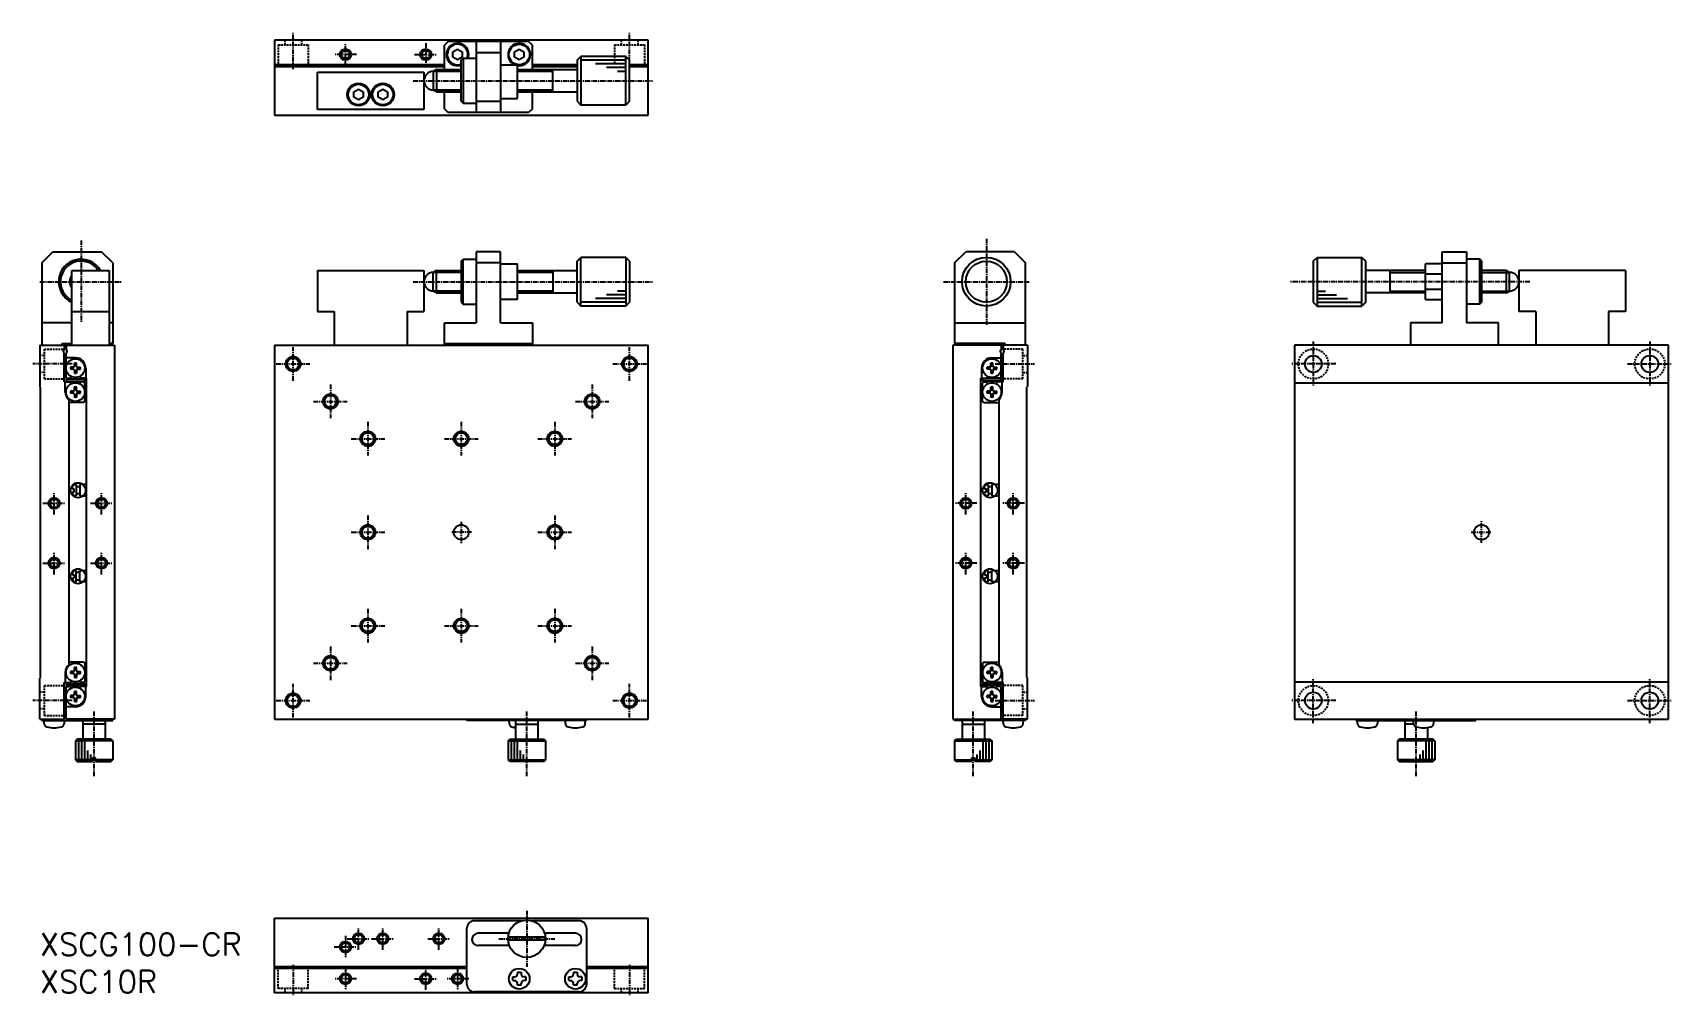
# Model space of a CAD drawing. Extents: x 526 to 965, y -140 to 118.
import ezdxf

# ---------------------------------------------------------------- set-up
doc = ezdxf.new("R2010")
doc.units = 0
doc.linetypes.add('CENTER', pattern=[2, 1.25, -0.25, 0.25, -0.25])
doc.linetypes.add('DASHED', pattern=[0.75, 0.5, -0.25])
doc.layers.get('0').update_dxf_attribs({"linetype": 'CONTINUOUS'})
doc.layers.add('CENTER', color=1, linetype='CENTER')
doc.styles.get("Standard").update_dxf_attribs({"font": 'TXT', "bigfont": 'BIGFONT'})

msp = doc.modelspace()

# ---------------------------------------------------------------- linework, layer by layer
at = {"color": 7, "linetype": 'CONTINUOUS'}
for p, q in [((690.88, 115.64), (590.88, 115.64)), ((590.88, 115.64), (590.88, 95.64)), ((637.38, 115.34), (636.38, 114.34)), ((636.38, 107.84), (636.38, 114.34)), ((658.88, 115.34), (637.38, 115.34)), ((644.88, 115.34), (644.88, 96.34)), ((651.38, 115.34), (651.38, 96.34)), ((659.88, 114.34), (658.88, 115.34)), ((659.88, 107.84), (659.88, 114.34)), ((690.88, 95.64), (690.88, 115.64)), ((638.63, 112.57), (639.88, 113.29)), ((638.63, 111.12), (638.63, 112.57)), ((639.88, 110.4), (638.63, 111.12)), ((639.88, 113.29), (641.13, 112.57)), ((641.13, 111.12), (639.88, 110.4)), ((640.88, 110.34), (641.38, 110.84)), ((640.88, 99.34), (640.88, 110.34)), ((641.13, 112.57), (641.13, 111.12)), ((641.38, 110.84), (644.88, 110.84)), ((644.88, 112.34), (651.38, 112.34)), ((655.13, 112.57), (656.38, 113.29)), ((655.13, 111.12), (655.13, 112.57)), ((656.38, 110.4), (655.13, 111.12)), ((656.38, 113.29), (657.63, 112.57)), ((657.63, 111.12), (656.38, 110.4)), ((657.63, 112.57), (657.63, 111.12)), ((671.88, 110.34), (672.88, 111.34)), ((671.88, 110.34), (671.88, 99.34)), ((684.88, 111.34), (672.88, 111.34)), ((685.88, 110.34), (684.88, 111.34)), ((685.88, 99.34), (685.88, 110.34)), ((590.88, 109.14), (636.38, 109.14)), ((590.88, 108.64), (636.38, 108.64)), ((602.38, 107.14), (630.88, 107.14)), ((602.38, 97.14), (602.38, 107.14)), ((630.88, 107.14), (630.88, 97.14)), ((634.24, 107.84), (633.38, 107.34)), ((633.38, 107.34), (633.38, 102.34)), ((634.24, 107.84), (640.88, 107.84)), ((634.24, 107.84), (634.24, 101.84)), ((651.38, 109.09), (655.88, 109.09)), ((655.88, 100.09), (655.88, 109.09)), ((655.88, 107.84), (671.88, 107.84)), ((659.88, 109.14), (671.88, 109.14)), ((659.88, 108.64), (671.88, 108.64)), ((665.38, 101.84), (665.38, 107.84)), ((685.88, 109.14), (690.88, 109.14)), ((685.88, 108.64), (690.88, 108.64)), ((612.13, 101.87), (613.38, 102.59)), ((612.13, 100.42), (612.13, 101.87)), ((613.38, 102.59), (614.63, 101.87)), ((614.63, 101.87), (614.63, 100.42)), ((618.63, 101.87), (619.88, 102.59)), ((618.63, 100.42), (618.63, 101.87)), ((619.88, 102.59), (621.13, 101.87)), ((621.13, 101.87), (621.13, 100.42)), ((634.24, 101.84), (633.38, 102.34)), ((634.24, 101.84), (640.88, 101.84)), ((636.38, 97.34), (636.38, 101.84)), ((655.88, 101.84), (671.88, 101.84)), ((659.88, 97.34), (659.88, 101.84)), ((630.88, 97.14), (602.38, 97.14)), ((613.38, 99.7), (612.13, 100.42)), ((614.63, 100.42), (613.38, 99.7)), ((619.88, 99.7), (618.63, 100.42)), ((621.13, 100.42), (619.88, 99.7)), ((636.38, 97.34), (637.38, 96.34)), ((640.88, 99.34), (641.38, 98.84)), ((641.38, 98.84), (644.88, 98.84)), ((644.88, 99.34), (651.38, 99.34)), ((651.38, 100.09), (655.88, 100.09)), ((659.88, 97.34), (658.88, 96.34)), ((671.88, 99.34), (672.88, 98.34)), ((684.88, 98.34), (672.88, 98.34)), ((685.88, 99.34), (684.88, 98.34)), ((590.88, 95.64), (690.88, 95.64)), ((658.88, 96.34), (637.38, 96.34)), ((528.65, 56.1), (531.65, 59.1)), ((531.65, 59.1), (544.65, 59.1)), ((547.65, 56.1), (544.65, 59.1)), ((772.82, 56.1), (775.82, 59.1)), ((788.82, 59.1), (775.82, 59.1)), ((788.82, 59.1), (791.82, 56.1)), ((868.79, 56.6), (869.79, 57.6)), ((869.79, 57.6), (881.79, 57.6)), ((882.79, 56.6), (881.79, 57.6)), ((903.29, 59.1), (909.79, 59.1)), ((903.29, 40.1), (903.29, 59.1)), ((909.79, 59.1), (909.79, 40.1)), ((913.29, 57.1), (909.79, 57.1)), ((913.79, 56.6), (913.29, 57.1)), ((528.65, 56.1), (528.65, 34.1)), ((536.65, 54.1), (546.65, 54.1)), ((536.65, 34.1), (536.65, 54.1)), ((546.65, 54.1), (546.65, 34.1)), ((547.65, 56.1), (547.65, 34.6)), ((772.82, 56.1), (772.82, 34.6)), ((791.82, 34.1), (791.82, 56.1)), ((868.79, 56.6), (868.79, 45.6)), ((882.79, 45.6), (882.79, 56.6)), ((898.79, 54.1), (882.79, 54.1)), ((889.29, 54.1), (889.29, 48.1)), ((903.29, 55.85), (898.79, 55.85)), ((898.79, 46.35), (898.79, 55.85)), ((898.79, 53.22), (903.29, 53.22)), ((903.29, 56.1), (909.79, 56.1)), ((913.79, 56.6), (913.79, 45.6)), ((920.42, 54.1), (913.79, 54.1)), ((920.42, 48.1), (920.42, 54.1)), ((920.42, 54.1), (921.29, 53.6)), ((921.29, 48.6), (921.29, 53.6)), ((923.79, 54.1), (923.79, 43.1)), ((952.29, 54.1), (923.79, 54.1)), ((952.29, 54.1), (952.29, 43.1)), ((903.29, 48.98), (898.79, 48.98)), ((920.42, 48.1), (921.29, 48.6)), ((868.79, 45.6), (869.79, 44.6)), ((869.79, 44.6), (881.79, 44.6)), ((882.79, 45.6), (881.79, 44.6)), ((898.79, 48.1), (882.79, 48.1)), ((898.79, 46.35), (903.29, 46.35)), ((913.29, 45.1), (909.79, 45.1)), ((913.79, 45.6), (913.29, 45.1)), ((920.42, 48.1), (913.79, 48.1)), ((536.65, 40.1), (528.65, 40.1)), ((536.65, 43.1), (546.65, 43.1)), ((547.65, 40.1), (546.65, 40.1)), ((772.82, 40.1), (791.82, 40.1)), ((903.29, 40.1), (894.79, 40.1)), ((894.79, 40.1), (894.79, 34.1)), ((918.29, 40.1), (909.79, 40.1)), ((918.29, 34.1), (918.29, 40.1)), ((928.29, 43.1), (923.79, 43.1)), ((928.29, 43.1), (928.29, 34.1)), ((947.79, 43.1), (947.79, 34.1)), ((952.29, 43.1), (947.79, 43.1)), ((528.15, 34.1), (548.15, 34.1)), ((528.15, 34.1), (528.15, 23.1)), ((534.15, 34.1), (534.15, 34.6)), ((534.15, 34.6), (536.65, 34.6)), ((534.65, 34.1), (534.65, 32.95)), ((534.65, 24.29), (534.65, 32.03)), ((535.15, 34.1), (535.15, 32.95)), ((535.15, 25.29), (535.15, 32.03)), ((537.65, 30.75), (535.15, 30.75)), ((547.65, 34.6), (546.65, 34.6)), ((548.15, 34.1), (548.15, -65.9)), ((792.32, 34.1), (772.32, 34.1)), ((772.32, 34.1), (772.32, -65.9)), ((786.32, 34.6), (772.82, 34.6)), ((773.82, 34.1), (773.82, 34.6)), ((782.82, 30.75), (785.32, 30.75)), ((783.82, 34.1), (783.82, 34.6)), ((785.32, 34.1), (785.32, 32.95)), ((785.32, 25.29), (785.32, 32.03)), ((785.82, 34.1), (785.82, 32.95)), ((785.82, 24.29), (785.82, 32.03)), ((786.32, 34.1), (786.32, 34.6)), ((792.32, 34.1), (792.32, 23.1)), ((863.79, 34.1), (863.79, -65.9)), ((963.79, 34.1), (863.79, 34.1)), ((963.79, -65.9), (963.79, 34.1)), ((537.15, 28.27), (536.32, 28.26)), ((537.15, 27.72), (536.32, 27.74)), ((537.15, 28.27), (537.31, 28.35)), ((537.15, 27.72), (537.31, 27.65)), ((537.37, 28.48), (537.31, 28.35)), ((537.37, 27.52), (537.31, 27.65)), ((537.37, 28.48), (537.39, 29.32)), ((537.37, 27.52), (537.39, 26.67)), ((537.92, 28.48), (537.91, 29.32)), ((537.92, 27.52), (537.91, 26.67)), ((537.92, 28.48), (537.98, 28.35)), ((537.92, 27.52), (537.98, 27.65)), ((538.14, 28.27), (537.98, 28.35)), ((538.14, 27.72), (537.98, 27.65)), ((538.14, 28.27), (538.97, 28.26)), ((538.14, 27.72), (538.97, 27.74)), ((540.4, 28), (540.4, 25.3)), ((780.07, 28), (780.07, 25.3)), ((782.32, 28.27), (781.5, 28.26)), ((782.32, 27.72), (781.5, 27.74)), ((782.32, 28.27), (782.49, 28.35)), ((782.32, 27.72), (782.49, 27.65)), ((782.55, 28.48), (782.49, 28.35)), ((782.55, 27.52), (782.49, 27.65)), ((782.55, 28.48), (782.56, 29.32)), ((782.55, 27.52), (782.56, 26.67)), ((783.1, 28.48), (783.08, 29.32)), ((783.1, 27.52), (783.08, 26.67)), ((783.1, 28.48), (783.16, 28.35)), ((783.1, 27.52), (783.16, 27.65)), ((783.32, 28.27), (783.16, 28.35)), ((783.32, 27.72), (783.16, 27.65)), ((783.32, 28.27), (784.15, 28.26)), ((783.32, 27.72), (784.15, 27.74)), ((528.35, 22.9), (528.15, 23.1)), ((528.35, -54.69), (528.35, 22.9)), ((534.65, 24.3), (536.23, 24.3)), ((534.9, 21.6), (534.9, 24.3)), ((535.15, 25.3), (536.23, 25.3)), ((535.15, 25.1), (535.15, 24.5)), ((535.15, 25.1), (540.15, 25.1)), ((535.15, 24.5), (540.15, 24.5)), ((537.15, 21.87), (537.31, 21.95)), ((537.37, 22.08), (537.31, 21.95)), ((537.37, 22.08), (537.39, 22.92)), ((537.92, 22.08), (537.91, 22.92)), ((537.92, 22.08), (537.98, 21.95)), ((538.14, 21.87), (537.98, 21.95)), ((540.65, 25.3), (539.06, 25.3)), ((539.85, 24.3), (539.06, 24.3)), ((539.85, 24.3), (540.15, 24)), ((540.15, 24.5), (540.15, 25.1)), ((540.15, 19.1), (540.15, 24)), ((540.65, -57.09), (540.65, 25.3)), ((779.82, -57.09), (779.82, 25.3)), ((779.82, 25.3), (781.41, 25.3)), ((780.32, 24.5), (780.32, 25.1)), ((785.32, 25.1), (780.32, 25.1)), ((785.32, 24.5), (780.32, 24.5)), ((780.62, 24.3), (780.32, 24)), ((780.32, 19.1), (780.32, 24)), ((780.62, 24.3), (781.41, 24.3)), ((782.32, 21.87), (782.49, 21.95)), ((782.55, 22.08), (782.49, 21.95)), ((782.55, 22.08), (782.56, 22.92)), ((783.1, 22.08), (783.08, 22.92)), ((783.1, 22.08), (783.16, 21.95)), ((783.32, 21.87), (783.16, 21.95)), ((785.32, 25.3), (784.24, 25.3)), ((785.82, 24.3), (784.24, 24.3)), ((785.32, 25.1), (785.32, 24.5)), ((785.57, 21.6), (785.57, 24.3)), ((792.12, 22.9), (792.32, 23.1)), ((792.12, -54.69), (792.12, 22.9)), ((863.79, 24.1), (963.79, 24.1)), ((535.85, 19.52), (535.85, -51.32)), ((539.85, 18.8), (535.85, 18.8)), ((537.15, 21.87), (536.32, 21.86)), ((537.15, 21.32), (536.32, 21.34)), ((537.15, 21.32), (537.31, 21.25)), ((537.37, 21.12), (537.31, 21.25)), ((537.37, 21.12), (537.39, 20.27)), ((537.92, 21.12), (537.91, 20.27)), ((537.92, 21.12), (537.98, 21.25)), ((538.14, 21.32), (537.98, 21.25)), ((538.14, 21.87), (538.97, 21.86)), ((538.14, 21.32), (538.97, 21.34)), ((539.85, 18.8), (540.15, 19.1)), ((780.62, 18.8), (780.32, 19.1)), ((780.62, 18.8), (784.62, 18.8)), ((782.32, 21.87), (781.5, 21.86)), ((782.32, 21.32), (781.5, 21.34)), ((782.32, 21.32), (782.49, 21.25)), ((782.55, 21.12), (782.49, 21.25)), ((782.55, 21.12), (782.56, 20.27)), ((783.1, 21.12), (783.08, 20.27)), ((783.1, 21.12), (783.16, 21.25)), ((783.32, 21.32), (783.16, 21.25)), ((783.32, 21.87), (784.15, 21.86)), ((783.32, 21.32), (784.15, 21.34)), ((784.62, 19.52), (784.62, -51.32)), ((537.35, -3.15), (536.85, -3.65)), ((536.85, -4.25), (536.85, -3.65)), ((536.85, -4.25), (537.35, -4.25)), ((537.35, -3.15), (537.85, -3.15)), ((537.35, -5.05), (537.35, -4.25)), ((537.85, -3.15), (537.85, -6.15)), ((537.85, -3.65), (538.85, -3.65)), ((538.85, -3.15), (538.85, -6.15)), ((540.65, -3.15), (538.85, -3.15)), ((781.32, -3.15), (780.82, -3.65)), ((780.82, -4.25), (780.82, -3.65)), ((780.82, -4.25), (781.32, -4.25)), ((781.32, -3.15), (781.82, -3.15)), ((781.32, -5.05), (781.32, -4.25)), ((781.82, -3.15), (781.82, -6.15)), ((781.82, -3.65), (782.82, -3.65)), ((782.82, -3.15), (782.82, -6.15)), ((784.62, -3.15), (782.82, -3.15)), ((536.85, -5.65), (536.85, -5.05)), ((536.85, -5.05), (537.35, -5.05)), ((537.35, -6.15), (536.85, -5.65)), ((537.35, -6.15), (537.85, -6.15)), ((538.85, -5.65), (537.85, -5.65)), ((538.85, -6.15), (540.65, -6.15)), ((780.82, -5.65), (780.82, -5.05)), ((780.82, -5.05), (781.32, -5.05)), ((781.32, -6.15), (780.82, -5.65)), ((781.32, -6.15), (781.82, -6.15)), ((782.82, -5.65), (781.82, -5.65)), ((782.82, -6.15), (784.62, -6.15)), ((537.35, -26.15), (536.85, -26.65)), ((537.35, -26.15), (537.85, -26.15)), ((537.85, -29.15), (537.85, -26.15)), ((538.85, -29.15), (538.85, -26.15)), ((538.85, -26.15), (540.65, -26.15)), ((781.32, -26.15), (780.82, -26.65)), ((781.32, -26.15), (781.82, -26.15)), ((781.82, -29.15), (781.82, -26.15)), ((782.82, -29.15), (782.82, -26.15)), ((782.82, -26.15), (784.62, -26.15)), ((536.85, -26.65), (536.85, -27.25)), ((536.85, -27.25), (537.35, -27.25)), ((536.85, -28.05), (536.85, -28.65)), ((536.85, -28.05), (537.35, -28.05)), ((537.35, -29.15), (536.85, -28.65)), ((537.35, -27.25), (537.35, -28.05)), ((537.35, -29.15), (537.85, -29.15)), ((538.85, -26.65), (537.85, -26.65)), ((537.85, -28.65), (538.85, -28.65)), ((540.65, -29.15), (538.85, -29.15)), ((780.82, -26.65), (780.82, -27.25)), ((780.82, -27.25), (781.32, -27.25)), ((780.82, -28.05), (780.82, -28.65)), ((780.82, -28.05), (781.32, -28.05)), ((781.32, -29.15), (780.82, -28.65)), ((781.32, -27.25), (781.32, -28.05)), ((781.32, -29.15), (781.82, -29.15)), ((782.82, -26.65), (781.82, -26.65)), ((781.82, -28.65), (782.82, -28.65)), ((784.62, -29.15), (782.82, -29.15)), ((539.85, -50.59), (535.85, -50.59)), ((537.37, -52.91), (537.39, -52.07)), ((537.92, -52.91), (537.91, -52.07)), ((539.85, -50.59), (540.15, -50.89)), ((540.15, -50.89), (540.15, -55.79)), ((780.62, -50.59), (780.32, -50.89)), ((780.32, -50.89), (780.32, -55.79)), ((780.62, -50.59), (784.62, -50.59)), ((782.55, -52.91), (782.56, -52.07)), ((783.1, -52.91), (783.08, -52.07)), ((528.35, -54.69), (528.15, -54.89)), ((528.15, -65.9), (528.15, -54.89)), ((534.65, -56.09), (536.23, -56.09)), ((534.65, -65.9), (534.65, -56.1)), ((534.9, -53.39), (534.9, -56.09)), ((535.15, -56.29), (535.15, -56.89)), ((535.15, -56.29), (540.15, -56.29)), ((535.15, -56.89), (540.15, -56.89)), ((537.15, -53.12), (536.32, -53.13)), ((537.15, -53.67), (536.32, -53.65)), ((537.15, -53.12), (537.31, -53.05)), ((537.15, -53.67), (537.31, -53.74)), ((537.37, -52.91), (537.31, -53.05)), ((537.37, -53.88), (537.31, -53.74)), ((537.37, -53.88), (537.39, -54.72)), ((537.92, -53.88), (537.91, -54.72)), ((537.92, -52.91), (537.98, -53.05)), ((537.92, -53.88), (537.98, -53.74)), ((538.14, -53.12), (537.98, -53.05)), ((538.14, -53.67), (537.98, -53.74)), ((538.14, -53.12), (538.97, -53.13)), ((538.14, -53.67), (538.97, -53.65)), ((539.85, -56.09), (539.06, -56.09)), ((539.85, -56.09), (540.15, -55.79)), ((540.15, -56.89), (540.15, -56.29)), ((780.62, -56.09), (780.32, -55.79)), ((780.32, -56.89), (780.32, -56.29)), ((785.32, -56.29), (780.32, -56.29)), ((785.32, -56.89), (780.32, -56.89)), ((780.62, -56.09), (781.41, -56.09)), ((782.32, -53.12), (781.5, -53.13)), ((782.32, -53.67), (781.5, -53.65)), ((782.32, -53.12), (782.49, -53.05)), ((782.32, -53.67), (782.49, -53.74)), ((782.55, -52.91), (782.49, -53.05)), ((782.55, -53.88), (782.49, -53.74)), ((782.55, -53.88), (782.56, -54.72)), ((783.1, -53.88), (783.08, -54.72)), ((783.1, -52.91), (783.16, -53.05)), ((783.1, -53.88), (783.16, -53.74)), ((783.32, -53.12), (783.16, -53.05)), ((783.32, -53.67), (783.16, -53.74)), ((783.32, -53.12), (784.15, -53.13)), ((783.32, -53.67), (784.15, -53.65)), ((785.82, -56.09), (784.24, -56.09)), ((785.32, -56.29), (785.32, -56.89)), ((785.57, -53.39), (785.57, -56.09)), ((785.82, -65.9), (785.82, -56.1)), ((792.12, -54.69), (792.32, -54.89)), ((792.32, -65.9), (792.32, -54.89)), ((863.79, -55.9), (963.79, -55.9)), ((535.15, -57.09), (536.23, -57.09)), ((535.15, -65.9), (535.15, -57.1)), ((537.15, -59.52), (536.32, -59.53)), ((537.15, -60.07), (536.32, -60.05)), ((537.15, -59.52), (537.31, -59.45)), ((537.15, -60.07), (537.31, -60.14)), ((537.37, -59.31), (537.31, -59.45)), ((537.37, -60.28), (537.31, -60.14)), ((537.37, -59.31), (537.39, -58.47)), ((537.37, -60.28), (537.39, -61.12)), ((537.92, -59.31), (537.91, -58.47)), ((537.92, -60.28), (537.91, -61.12)), ((537.92, -59.31), (537.98, -59.45)), ((537.92, -60.28), (537.98, -60.14)), ((538.14, -59.52), (537.98, -59.45)), ((538.14, -60.07), (537.98, -60.14)), ((538.14, -59.52), (538.97, -59.53)), ((538.14, -60.07), (538.97, -60.05)), ((540.65, -57.09), (539.06, -57.09)), ((540.4, -59.79), (540.4, -57.09)), ((779.82, -57.09), (781.41, -57.09)), ((780.07, -59.79), (780.07, -57.09)), ((782.32, -59.52), (781.5, -59.53)), ((782.32, -60.07), (781.5, -60.05)), ((782.32, -59.52), (782.49, -59.45)), ((782.32, -60.07), (782.49, -60.14)), ((782.55, -59.31), (782.49, -59.45)), ((782.55, -60.28), (782.49, -60.14)), ((782.55, -59.31), (782.56, -58.47)), ((782.55, -60.28), (782.56, -61.12)), ((783.1, -59.31), (783.08, -58.47)), ((783.1, -60.28), (783.08, -61.12)), ((783.1, -59.31), (783.16, -59.45)), ((783.1, -60.28), (783.16, -60.14)), ((783.32, -59.52), (783.16, -59.45)), ((783.32, -60.07), (783.16, -60.14)), ((783.32, -59.52), (784.15, -59.53)), ((783.32, -60.07), (784.15, -60.05)), ((785.32, -57.09), (784.24, -57.09)), ((785.32, -65.9), (785.32, -57.1)), ((537.65, -62.54), (535.15, -62.54)), ((782.82, -62.54), (785.32, -62.54)), ((528.15, -65.9), (534.65, -65.9)), ((528.65, -65.9), (528.65, -66.2)), ((528.65, -66.2), (547.65, -66.2)), ((529.27, -67.05), (529.2, -66.2)), ((534.7, -66.2), (534.62, -67.05)), ((548.15, -65.9), (535.15, -65.9)), ((539.65, -66.2), (539.65, -71.2)), ((545.65, -67.2), (539.65, -67.2)), ((545.65, -66.2), (545.65, -71.2)), ((547.65, -66.2), (547.65, -65.9)), ((772.32, -65.9), (785.32, -65.9)), ((772.82, -66.2), (772.82, -65.9)), ((791.82, -66.2), (772.82, -66.2)), ((774.82, -66.2), (774.82, -71.2)), ((774.82, -67.2), (780.82, -67.2)), ((780.82, -66.2), (780.82, -71.2)), ((785.77, -66.2), (785.85, -67.05)), ((792.32, -65.9), (785.82, -65.9)), ((791.2, -67.05), (791.27, -66.2)), ((791.82, -65.9), (791.82, -66.2)), ((863.79, -65.9), (963.79, -65.9)), ((880.29, -66.2), (880.29, -65.9)), ((880.29, -66.2), (912.29, -66.2)), ((880.61, -67.05), (880.54, -66.2)), ((886.04, -66.2), (885.96, -67.05)), ((893.29, -66.2), (893.29, -71.2)), ((895.64, -67.2), (893.29, -67.2)), ((895.61, -67.05), (895.54, -66.2)), ((899.29, -68.13), (899.29, -71.2)), ((901.04, -66.2), (900.96, -67.05)), ((912.29, -66.2), (912.29, -65.9)), ((538.15, -71.2), (537.65, -71.7)), ((537.65, -71.7), (537.65, -76.7)), ((547.15, -71.2), (538.15, -71.2)), ((547.65, -71.7), (547.15, -71.2)), ((547.65, -71.7), (547.65, -76.7)), ((772.82, -71.7), (773.32, -71.2)), ((772.82, -71.7), (772.82, -76.7)), ((773.32, -71.2), (782.32, -71.2)), ((782.32, -71.2), (782.82, -71.7)), ((782.82, -71.7), (782.82, -76.7)), ((891.79, -71.2), (891.29, -71.7)), ((891.29, -71.7), (891.29, -76.7)), ((900.79, -71.2), (891.79, -71.2)), ((901.29, -71.7), (900.79, -71.2)), ((901.29, -71.7), (901.29, -76.7)), ((537.65, -76.7), (538.15, -77.2)), ((538.15, -77.2), (542.25, -77.2)), ((542.25, -76.2), (542.25, -77.2)), ((543.05, -76.2), (542.25, -76.2)), ((543.05, -77.2), (543.05, -76.2)), ((543.05, -77.2), (547.15, -77.2)), ((547.15, -77.2), (547.65, -76.7)), ((773.32, -77.2), (772.82, -76.7)), ((777.42, -77.2), (773.32, -77.2)), ((777.42, -77.2), (777.42, -76.2)), ((777.42, -76.2), (778.22, -76.2)), ((778.22, -76.2), (778.22, -77.2)), ((782.32, -77.2), (778.22, -77.2)), ((782.82, -76.7), (782.32, -77.2)), ((891.29, -76.7), (891.79, -77.2)), ((891.79, -77.2), (900.79, -77.2)), ((900.79, -77.2), (901.29, -76.7)), ((590.88, -139.07), (590.88, -119.07)), ((590.88, -119.07), (690.88, -119.07)), ((642.38, -136.77), (642.38, -121.77)), ((656.98, -119.77), (644.38, -119.77)), ((672.38, -119.77), (659.78, -119.77)), ((674.38, -121.77), (674.38, -136.77)), ((690.88, -139.07), (690.88, -119.07)), ((653.59, -123.12), (645.38, -123.12)), ((653.73, -126.42), (645.38, -126.42)), ((663.36, -124.17), (653.39, -124.17)), ((663.36, -124.97), (653.39, -124.97)), ((671.38, -126.42), (663.02, -126.42)), ((671.38, -123.12), (663.16, -123.12)), ((642.38, -132.07), (590.88, -132.07)), ((642.38, -132.57), (590.88, -132.57)), ((654.63, -135.77), (654.63, -134.77)), ((654.63, -134.77), (655.08, -134.77)), ((654.63, -135.77), (655.08, -135.77)), ((655.88, -133.52), (656.88, -133.52)), ((655.88, -133.52), (655.88, -133.97)), ((656.88, -133.52), (656.88, -133.97)), ((658.13, -134.77), (657.68, -134.77)), ((658.13, -135.77), (657.68, -135.77)), ((658.13, -134.77), (658.13, -135.77)), ((669.63, -135.77), (669.63, -134.77)), ((669.63, -134.77), (670.08, -134.77)), ((669.63, -135.77), (670.08, -135.77)), ((670.88, -133.52), (671.88, -133.52)), ((670.88, -133.52), (670.88, -133.97)), ((671.88, -133.52), (671.88, -133.97)), ((673.13, -134.77), (672.68, -134.77)), ((673.13, -135.77), (672.68, -135.77)), ((673.13, -134.77), (673.13, -135.77)), ((690.88, -132.07), (674.38, -132.07)), ((690.88, -132.57), (674.38, -132.57)), ((690.88, -139.07), (590.88, -139.07)), ((672.38, -138.77), (644.38, -138.77)), ((655.88, -137.02), (655.88, -136.57)), ((656.88, -137.02), (655.88, -137.02)), ((656.88, -137.02), (656.88, -136.57)), ((670.88, -137.02), (670.88, -136.57)), ((671.88, -137.02), (670.88, -137.02)), ((671.88, -137.02), (671.88, -136.57))]:
    msp.add_line(p, q, dxfattribs=at)
at = {"color": 3, "linetype": 'DASHED'}
for p, q in [((591.88, 114.44), (591.88, 109.14)), ((591.88, 114.44), (599.88, 114.44)), ((593.63, 115.64), (593.63, 114.44)), ((598.13, 115.64), (598.13, 114.44)), ((599.88, 114.44), (599.88, 109.14)), ((681.88, 114.44), (681.88, 109.14)), ((681.88, 114.44), (689.88, 114.44)), ((683.63, 115.64), (683.63, 114.44)), ((688.13, 115.64), (688.13, 114.44)), ((689.88, 114.44), (689.88, 109.14)), ((529.35, 31.35), (528.15, 31.35)), ((529.35, 33.1), (534.65, 33.1)), ((529.35, 25.1), (529.35, 33.1)), ((791.12, 33.1), (785.82, 33.1)), ((791.12, 25.1), (791.12, 33.1)), ((791.12, 31.35), (792.32, 31.35)), ((529.35, 26.85), (528.15, 26.85)), ((791.12, 26.85), (792.32, 26.85)), ((529.35, 25.1), (534.65, 25.1)), ((791.12, 25.1), (785.82, 25.1)), ((529.35, -56.89), (534.65, -56.89)), ((529.35, -64.89), (529.35, -56.89)), ((791.12, -56.89), (785.82, -56.89)), ((791.12, -64.89), (791.12, -56.89)), ((529.35, -58.64), (528.15, -58.64)), ((791.12, -58.64), (792.32, -58.64)), ((529.35, -63.14), (528.15, -63.14)), ((529.35, -64.89), (534.65, -64.89)), ((791.12, -64.89), (785.82, -64.89)), ((791.12, -63.14), (792.32, -63.14)), ((591.88, -137.87), (591.88, -132.57)), ((599.88, -137.87), (599.88, -132.57)), ((681.88, -137.87), (681.88, -132.57)), ((689.88, -137.87), (689.88, -132.57)), ((599.88, -137.87), (591.88, -137.87)), ((593.63, -137.87), (593.63, -139.07)), ((598.13, -137.87), (598.13, -139.07)), ((681.88, -137.87), (689.88, -137.87)), ((683.63, -137.87), (683.63, -139.07)), ((688.13, -137.87), (688.13, -139.07))]:
    msp.add_line(p, q, dxfattribs=at)
at = {"color": 3, "linetype": 'CONTINUOUS'}
for p, q in [((641.38, 110.84), (641.38, 98.84)), ((672.88, 111.34), (672.88, 98.34)), ((684.88, 110.34), (672.88, 110.34)), ((684.88, 98.34), (684.88, 111.34)), ((640.88, 107.34), (633.38, 107.34)), ((665.38, 107.34), (655.88, 107.34)), ((684.88, 109.34), (676.76, 109.34)), ((684.88, 108.34), (679.7, 108.34)), ((684.88, 107.34), (682.64, 107.34)), ((640.88, 102.34), (633.38, 102.34)), ((665.38, 102.34), (655.88, 102.34)), ((641.38, 45.1), (641.38, 57.1)), ((672.88, 44.6), (672.88, 57.6)), ((684.88, 57.6), (684.88, 44.6)), ((869.79, 57.6), (869.79, 44.6)), ((881.79, 44.6), (881.79, 57.6)), ((913.29, 45.1), (913.29, 57.1)), ((640.88, 53.6), (633.38, 53.6)), ((665.38, 53.6), (655.88, 53.6)), ((889.29, 53.6), (898.79, 53.6)), ((913.79, 53.6), (921.29, 53.6)), ((640.88, 48.6), (633.38, 48.6)), ((665.38, 48.6), (655.88, 48.6)), ((684.88, 48.6), (682.64, 48.6)), ((869.79, 48.6), (872.02, 48.6)), ((889.29, 48.6), (898.79, 48.6)), ((913.79, 48.6), (921.29, 48.6)), ((684.88, 45.6), (672.88, 45.6)), ((684.88, 46.6), (676.76, 46.6)), ((684.88, 47.6), (679.7, 47.6)), ((869.79, 47.6), (874.96, 47.6)), ((869.79, 46.6), (877.91, 46.6)), ((869.79, 45.6), (881.79, 45.6)), ((547.65, -71.7), (537.65, -71.7)), ((538.45, -71.7), (538.45, -76.7)), ((539.25, -71.7), (539.25, -76.7)), ((540.05, -71.7), (540.05, -76.7)), ((540.85, -74.2), (540.85, -76.7)), ((653.38, -71.7), (663.38, -71.7)), ((654.18, -71.7), (654.18, -76.7)), ((654.98, -71.7), (654.98, -76.7)), ((655.78, -71.7), (655.78, -76.7)), ((656.58, -74.2), (656.58, -76.7)), ((772.82, -71.7), (782.82, -71.7)), ((779.62, -74.2), (779.62, -76.7)), ((780.42, -71.7), (780.42, -76.7)), ((781.22, -71.7), (781.22, -76.7)), ((782.02, -71.7), (782.02, -76.7)), ((901.29, -71.7), (891.29, -71.7)), ((898.09, -74.2), (898.09, -76.7)), ((898.89, -71.7), (898.89, -76.7)), ((899.69, -71.7), (899.69, -76.7)), ((900.49, -71.7), (900.49, -76.7)), ((542.25, -76.7), (537.65, -76.7)), ((541.65, -75.33), (541.65, -76.7)), ((547.65, -76.7), (543.05, -76.7)), ((653.38, -76.7), (663.38, -76.7)), ((657.38, -75.33), (657.38, -76.7)), ((772.82, -76.7), (777.42, -76.7)), ((778.22, -76.7), (782.82, -76.7)), ((778.82, -75.33), (778.82, -76.7)), ((901.29, -76.7), (891.29, -76.7)), ((897.29, -75.33), (897.29, -76.7))]:
    msp.add_line(p, q, dxfattribs=at)
for p, q in [((640.88, 56.6), (641.38, 57.1)), ((641.38, 57.1), (644.88, 57.1)), ((644.88, 59.1), (644.88, 40.1)), ((651.38, 59.1), (644.88, 59.1)), ((651.38, 40.1), (651.38, 59.1)), ((671.88, 56.6), (672.88, 57.6)), ((684.88, 57.6), (672.88, 57.6)), ((685.88, 56.6), (684.88, 57.6)), ((602.38, 54.1), (630.88, 54.1)), ((602.38, 54.1), (602.38, 43.1)), ((630.88, 54.1), (630.88, 43.1)), ((634.24, 54.1), (633.38, 53.6)), ((633.38, 48.6), (633.38, 53.6)), ((634.24, 54.1), (640.88, 54.1)), ((634.24, 48.1), (634.24, 54.1)), ((640.88, 56.6), (640.88, 45.6)), ((651.38, 56.1), (644.88, 56.1)), ((651.38, 55.85), (655.88, 55.85)), ((655.88, 46.35), (655.88, 55.85)), ((655.88, 54.1), (671.88, 54.1)), ((665.38, 54.1), (665.38, 48.1)), ((671.88, 45.6), (671.88, 56.6)), ((685.88, 56.6), (685.88, 45.6)), ((634.24, 48.1), (633.38, 48.6)), ((634.24, 48.1), (640.88, 48.1)), ((640.88, 45.6), (641.38, 45.1)), ((641.38, 45.1), (644.88, 45.1)), ((655.88, 46.35), (651.38, 46.35)), ((655.88, 48.1), (671.88, 48.1)), ((671.88, 45.6), (672.88, 44.6)), ((684.88, 44.6), (672.88, 44.6)), ((685.88, 45.6), (684.88, 44.6)), ((602.38, 43.1), (606.88, 43.1)), ((606.88, 43.1), (606.88, 34.1)), ((626.38, 43.1), (626.38, 34.1)), ((626.38, 43.1), (630.88, 43.1)), ((636.38, 40.1), (644.88, 40.1)), ((636.38, 34.1), (636.38, 40.1)), ((651.38, 40.1), (659.88, 40.1)), ((659.88, 40.1), (659.88, 34.1)), ((590.88, 34.1), (590.88, -65.9)), ((590.88, 34.1), (690.88, 34.1)), ((636.38, 34.6), (659.88, 34.6)), ((690.88, -65.9), (690.88, 34.1)), ((590.88, -65.9), (690.88, -65.9)), ((642.38, -66.2), (642.38, -65.9)), ((674.38, -66.2), (642.38, -66.2)), ((653.63, -66.2), (653.7, -67.05)), ((655.38, -66.2), (655.38, -71.2)), ((655.38, -67.2), (661.38, -67.2)), ((661.38, -66.2), (661.38, -71.2)), ((668.63, -66.2), (668.7, -67.05)), ((674.05, -67.05), (674.13, -66.2)), ((674.38, -66.2), (674.38, -65.9)), ((653.38, -71.7), (653.88, -71.2)), ((653.38, -71.7), (653.38, -76.7)), ((653.88, -71.2), (662.88, -71.2)), ((662.88, -71.2), (663.38, -71.7)), ((663.38, -71.7), (663.38, -76.7)), ((653.88, -77.2), (653.38, -76.7)), ((662.88, -77.2), (653.88, -77.2)), ((663.38, -76.7), (662.88, -77.2))]:
    msp.add_line(p, q)
at = {"color": 7, "linetype": 'CONTINUOUS'}
for centre, radius in [((656.38, 111.84), 2.75), ((609.88, 111.84), 1.1), ((631.38, 111.84), 1.1), ((613.38, 101.14), 3), ((613.38, 101.14), 2.75), ((619.88, 101.14), 3), ((619.88, 101.14), 2.75), ((781.32, 51.1), 6.5), ((868.79, 29.1), 2.25), ((958.79, 29.1), 2.25), ((537.65, 28), 2.5), ((782.82, 28), 2.5), ((537.65, 21.6), 2.5), ((782.82, 21.6), 2.5), ((531.95, -8.15), 1.1), ((544.65, -8.15), 1.1), ((775.82, -8.15), 1.1), ((788.52, -8.15), 1.1), ((913.79, -15.9), 2), ((531.95, -24.15), 1.1), ((544.65, -24.15), 1.1), ((775.82, -24.15), 1.1), ((788.52, -24.15), 1.1), ((537.65, -53.39), 2.5), ((782.82, -53.39), 2.5), ((537.65, -59.79), 2.5), ((782.82, -59.79), 2.5), ((868.79, -60.9), 2.25), ((958.79, -60.9), 2.25), ((658.38, -124.57), 5), ((609.88, -126.77), 1.1), ((613.38, -124.57), 1.1), ((619.88, -124.57), 1.1), ((634.88, -124.57), 1.1), ((609.88, -135.27), 1.1), ((631.38, -135.27), 1.1), ((639.88, -135.27), 1.1), ((656.38, -135.27), 2.75), ((671.38, -135.27), 2.75)]:
    msp.add_circle(centre, radius, dxfattribs=at)
at = {"color": 3, "linetype": 'CONTINUOUS'}
for centre, radius in [((609.88, 111.84), 1.5), ((631.38, 111.84), 1.5), ((781.32, 51.1), 5.5), ((595.88, 29.1), 2), ((685.88, 29.1), 2), ((605.88, 19.1), 2), ((675.88, 19.1), 2), ((615.88, 9.1), 2), ((640.88, 9.1), 2), ((665.88, 9.1), 2), ((538.35, -4.65), 2), ((782.32, -4.65), 2), ((531.95, -8.15), 1.5), ((544.65, -8.15), 1.5), ((775.82, -8.15), 1.5), ((788.52, -8.15), 1.5), ((615.88, -15.9), 2), ((665.88, -15.9), 2), ((531.95, -24.15), 1.5), ((538.35, -27.65), 2), ((544.65, -24.15), 1.5), ((775.82, -24.15), 1.5), ((782.32, -27.65), 2), ((788.52, -24.15), 1.5), ((615.88, -40.9), 2), ((640.88, -40.9), 2), ((665.88, -40.9), 2), ((605.88, -50.9), 2), ((675.88, -50.9), 2), ((595.88, -60.9), 2), ((685.88, -60.9), 2), ((609.88, -126.77), 1.5), ((613.38, -124.57), 1.5), ((619.88, -124.57), 1.5), ((634.88, -124.57), 1.5), ((609.88, -135.27), 1.5), ((631.38, -135.27), 1.5), ((639.88, -135.27), 1.5)]:
    msp.add_circle(centre, radius, dxfattribs=at)
for centre, radius in [((595.88, 29.1), 1.6), ((685.88, 29.1), 1.6), ((605.88, 19.1), 1.6), ((675.88, 19.1), 1.6), ((615.88, 9.1), 1.6), ((640.88, 9.1), 1.6), ((665.88, 9.1), 1.6), ((615.88, -15.9), 1.6), ((640.88, -15.9), 2), ((665.88, -15.9), 1.6), ((615.88, -40.9), 1.6), ((640.88, -40.9), 1.6), ((665.88, -40.9), 1.6), ((605.88, -50.9), 1.6), ((675.88, -50.9), 1.6), ((595.88, -60.9), 1.6), ((685.88, -60.9), 1.6)]:
    msp.add_circle(centre, radius)
at = {"color": 3, "linetype": 'DASHED'}
for centre in [(868.79, 29.1), (958.79, 29.1), (868.79, -60.9), (958.79, -60.9)]:
    msp.add_circle(centre, 4, dxfattribs=at)
at = {"color": 7, "linetype": 'CONTINUOUS'}
for centre, radius, start, end in [((639.88, 111.84), 3, 340.5288, 289.4713), ((639.88, 111.84), 2.75, 338.6763, 291.3238), ((656.38, 111.84), 3, 260.4059, 246.4436), ((633.38, 104.84), 2.5, 90, 270), ((539.15, 51.1), 6, 30, 245.3757), ((539.15, 51.1), 3, 146.4426, 213.5574), ((921.29, 51.1), 2.5, 270, 90), ((534.85, 32.49), 0.5, 113.5782, 246.4219), ((534.95, 32.49), 0.5, 293.5782, 66.4219), ((537.65, 28), 2.75, 0, 90), ((782.82, 28), 2.75, 90, 180), ((785.52, 32.49), 0.5, 113.5781, 246.4218), ((785.62, 32.49), 0.5, 293.5781, 66.4218), ((537.65, 28), 1.35, 168.8959, 191.1041), ((537.65, 28), 1.35, 78.8959, 101.1041), ((537.65, 28), 1.35, 258.8959, 281.1041), ((537.65, 28), 1.35, 348.8959, 11.1041), ((782.82, 28), 1.35, 168.8959, 191.1041), ((782.82, 28), 1.35, 78.8959, 101.1041), ((782.82, 28), 1.35, 258.8959, 281.1041), ((782.82, 28), 1.35, 348.8959, 11.1041), ((537.65, 24.8), 1.5, 139.4584, 168.463), ((537.65, 24.8), 1.5, 191.537, 220.5416), ((537.65, 21.6), 1.35, 78.8959, 101.1041), ((537.65, 24.8), 1.5, 11.5369, 40.5416), ((537.65, 24.8), 1.5, 319.4584, 348.463), ((782.82, 24.8), 1.5, 139.4584, 168.4631), ((782.82, 24.8), 1.5, 191.537, 220.5416), ((782.82, 21.6), 1.35, 78.8959, 101.1041), ((782.82, 24.8), 1.5, 11.537, 40.5416), ((782.82, 24.8), 1.5, 319.4584, 348.463), ((537.65, 21.6), 2.75, 180, 229.1149), ((537.65, 21.6), 1.35, 168.8959, 191.1041), ((537.65, 21.6), 1.35, 258.8959, 281.1041), ((537.65, 21.6), 1.35, 348.8959, 11.1041), ((782.82, 21.6), 1.35, 168.8959, 191.1041), ((782.82, 21.6), 1.35, 258.8959, 281.1041), ((782.82, 21.6), 1.35, 348.8959, 11.1041), ((782.82, 21.6), 2.75, 310.8851, 0), ((537.65, -53.39), 2.75, 130.8851, 180), ((537.65, -53.39), 1.35, 78.8959, 101.1041), ((782.82, -53.39), 1.35, 78.8959, 101.1041), ((782.82, -53.39), 2.75, 0, 49.1149), ((537.65, -56.59), 1.5, 139.4584, 168.463), ((537.65, -56.59), 1.5, 191.537, 220.5416), ((537.65, -53.39), 1.35, 168.8959, 191.1041), ((537.65, -53.39), 1.35, 258.8959, 281.1041), ((537.65, -56.59), 1.5, 11.5369, 40.5416), ((537.65, -56.59), 1.5, 319.4584, 348.463), ((537.65, -53.39), 1.35, 348.8959, 11.1041), ((782.82, -56.59), 1.5, 139.4584, 168.4631), ((782.82, -56.59), 1.5, 191.537, 220.5416), ((782.82, -53.39), 1.35, 168.8959, 191.1041), ((782.82, -53.39), 1.35, 258.8959, 281.1041), ((782.82, -56.59), 1.5, 11.537, 40.5416), ((782.82, -56.59), 1.5, 319.4584, 348.463), ((782.82, -53.39), 1.35, 348.8959, 11.1041), ((537.65, -59.79), 1.35, 168.8959, 191.1041), ((537.65, -59.79), 1.35, 78.8959, 101.1041), ((537.65, -59.79), 1.35, 258.8959, 281.1041), ((537.65, -59.79), 2.75, 270, 0), ((537.65, -59.79), 1.35, 348.8959, 11.1041), ((782.82, -59.79), 2.75, 180, 270), ((782.82, -59.79), 1.35, 168.8959, 191.1041), ((782.82, -59.79), 1.35, 78.8959, 101.1041), ((782.82, -59.79), 1.35, 258.8959, 281.1041), ((782.82, -59.79), 1.35, 348.8959, 11.1041), ((530.27, -66.96), 1, 185, 253.743), ((531.95, -61.2), 7, 253.743, 286.257), ((533.63, -66.96), 1, 286.257, 355), ((786.84, -66.96), 1, 185, 253.743), ((788.52, -61.2), 7, 253.743, 286.257), ((790.2, -66.96), 1, 286.257, 355), ((881.61, -66.96), 1, 185, 253.743), ((883.29, -61.2), 7, 253.743, 286.257), ((884.97, -66.96), 1, 286.257, 355), ((896.61, -66.96), 1, 185, 253.743), ((898.29, -61.2), 7, 253.743, 286.257), ((899.97, -66.96), 1, 286.257, 355), ((644.38, -121.77), 2, 90, 180), ((672.38, -121.77), 2, 0, 90), ((645.38, -124.77), 1.65, 90, 270), ((671.38, -124.77), 1.65, 270, 90), ((655.08, -133.97), 0.8, 270, 0), ((655.08, -136.57), 0.8, 0, 90), ((657.68, -133.97), 0.8, 180, 270), ((657.68, -136.57), 0.8, 90, 180), ((670.08, -133.97), 0.8, 270, 0), ((670.08, -136.57), 0.8, 0, 90), ((672.68, -133.97), 0.8, 180, 270), ((672.68, -136.57), 0.8, 90, 180), ((644.38, -136.77), 2, 180, 270), ((672.38, -136.77), 2, 270, 0)]:
    msp.add_arc(centre, radius, start, end, dxfattribs=at)
at = {"color": 3, "linetype": 'CONTINUOUS'}
msp.add_arc((539.15, 51.1), 5.5, 33.0557, 242.9644, dxfattribs=at)
for centre, radius, start, end in [((633.38, 51.1), 2.5, 90, 270), ((654.7, -66.96), 1, 185, 253.743), ((656.38, -61.2), 7, 253.743, 261.7868), ((669.7, -66.96), 1, 185, 253.743), ((671.38, -61.2), 7, 253.743, 286.257), ((673.06, -66.96), 1, 286.257, 355)]:
    msp.add_arc(centre, radius, start, end)
at = {"layer": 'CENTER', "color": 1, "linetype": 'CENTER'}
for p, q in [((595.88, 107.94), (595.88, 117.64)), ((609.88, 108.84), (609.88, 114.84)), ((631.38, 114.84), (631.38, 108.84)), ((685.88, 107.94), (685.88, 117.64)), ((612.88, 111.84), (606.88, 111.84)), ((628.38, 111.84), (634.38, 111.84)), ((627.99, 104.84), (692.1, 104.84)), ((539.15, 62.1), (539.15, 40.1)), ((781.32, 62.6), (781.32, 39.6)), ((528.15, 51.1), (550.15, 51.1)), ((627.99, 51.1), (692.1, 51.1)), ((769.82, 51.1), (792.82, 51.1)), ((926.68, 51.1), (862.57, 51.1)), ((868.79, 35.1), (868.79, 23.1)), ((958.79, 35.1), (958.79, 23.1)), ((595.88, 24.6), (595.88, 33.6)), ((685.88, 24.6), (685.88, 33.6)), ((536.76, 29.1), (526.25, 29.1)), ((591.38, 29.1), (600.38, 29.1)), ((681.38, 29.1), (690.38, 29.1)), ((783.71, 29.1), (794.22, 29.1)), ((874.79, 29.1), (862.79, 29.1)), ((952.79, 29.1), (964.79, 29.1)), ((605.88, 23.6), (605.88, 14.6)), ((675.88, 23.6), (675.88, 14.6)), ((601.38, 19.1), (610.38, 19.1)), ((671.38, 19.1), (680.38, 19.1)), ((615.88, 13.6), (615.88, 4.6)), ((640.88, 13.6), (640.88, 4.6)), ((665.88, 13.6), (665.88, 4.6)), ((611.38, 9.1), (620.38, 9.1)), ((636.38, 9.1), (645.38, 9.1)), ((661.38, 9.1), (670.38, 9.1)), ((528.95, -8.15), (534.95, -8.15)), ((531.95, -11.15), (531.95, -5.15)), ((541.65, -8.15), (547.65, -8.15)), ((544.65, -11.15), (544.65, -5.15)), ((778.82, -8.15), (772.82, -8.15)), ((775.82, -11.15), (775.82, -5.15)), ((791.52, -8.15), (785.52, -8.15)), ((788.52, -11.15), (788.52, -5.15)), ((615.88, -11.4), (615.88, -20.4)), ((640.88, -13.08), (640.88, -19.04)), ((665.88, -11.4), (665.88, -20.4)), ((913.79, -18.72), (913.79, -12.77)), ((611.38, -15.9), (620.38, -15.9)), ((643.63, -15.9), (638.22, -15.9)), ((661.38, -15.9), (670.38, -15.9)), ((911.04, -15.9), (916.44, -15.9)), ((531.95, -27.15), (531.95, -21.15)), ((544.65, -27.15), (544.65, -21.15)), ((775.82, -27.15), (775.82, -21.15)), ((788.52, -27.15), (788.52, -21.15)), ((528.95, -24.15), (534.95, -24.15)), ((541.65, -24.15), (547.65, -24.15)), ((778.82, -24.15), (772.82, -24.15)), ((791.52, -24.15), (785.52, -24.15)), ((615.88, -36.4), (615.88, -45.4)), ((640.88, -36.4), (640.88, -45.4)), ((665.88, -36.4), (665.88, -45.4)), ((611.38, -40.9), (620.38, -40.9)), ((636.38, -40.9), (645.38, -40.9)), ((661.38, -40.9), (670.38, -40.9)), ((605.88, -46.4), (605.88, -55.4)), ((675.88, -46.4), (675.88, -55.4)), ((601.38, -50.9), (610.38, -50.9)), ((671.38, -50.9), (680.38, -50.9)), ((595.88, -65.4), (595.88, -56.4)), ((685.88, -65.4), (685.88, -56.4)), ((868.79, -66.9), (868.79, -54.9)), ((958.79, -66.9), (958.79, -54.9)), ((536.76, -60.9), (526.25, -60.9)), ((591.38, -60.9), (600.38, -60.9)), ((681.38, -60.9), (690.38, -60.9)), ((783.71, -60.9), (794.22, -60.9)), ((874.79, -60.9), (862.79, -60.9)), ((952.79, -60.9), (964.79, -60.9)), ((542.65, -81.07), (542.65, -63.81)), ((658.38, -81.07), (658.38, -63.81)), ((777.82, -81.07), (777.82, -63.81)), ((896.29, -81.07), (896.29, -63.81)), ((658.38, -117.07), (658.38, -132.07)), ((613.38, -127.57), (613.38, -121.57)), ((619.88, -127.57), (619.88, -121.57)), ((634.88, -127.57), (634.88, -121.57)), ((606.88, -126.77), (612.88, -126.77)), ((609.88, -123.77), (609.88, -129.77)), ((610.38, -124.57), (616.38, -124.57)), ((616.88, -124.57), (622.88, -124.57)), ((631.88, -124.57), (637.88, -124.57)), ((650.88, -124.57), (665.88, -124.57)), ((595.88, -131.51), (595.88, -139.67)), ((685.88, -131.51), (685.88, -139.67)), ((612.88, -135.27), (606.88, -135.27)), ((609.88, -132.27), (609.88, -138.27)), ((628.38, -135.27), (634.38, -135.27)), ((631.38, -138.27), (631.38, -132.27)), ((642.88, -135.27), (636.88, -135.27)), ((639.88, -132.27), (639.88, -138.27))]:
    msp.add_line(p, q, dxfattribs=at)

# ---------------------------------------------------------------- texts
at = {"color": 7, "linetype": 'CONTINUOUS'}
for s, p in [('XSCG100-CR', (528.15, -129.07)), ('XSC10R', (528.15, -139.07))]:
    msp.add_text(s, height=6, dxfattribs=at).set_placement(p)

doc.saveas('drawing.dxf')
